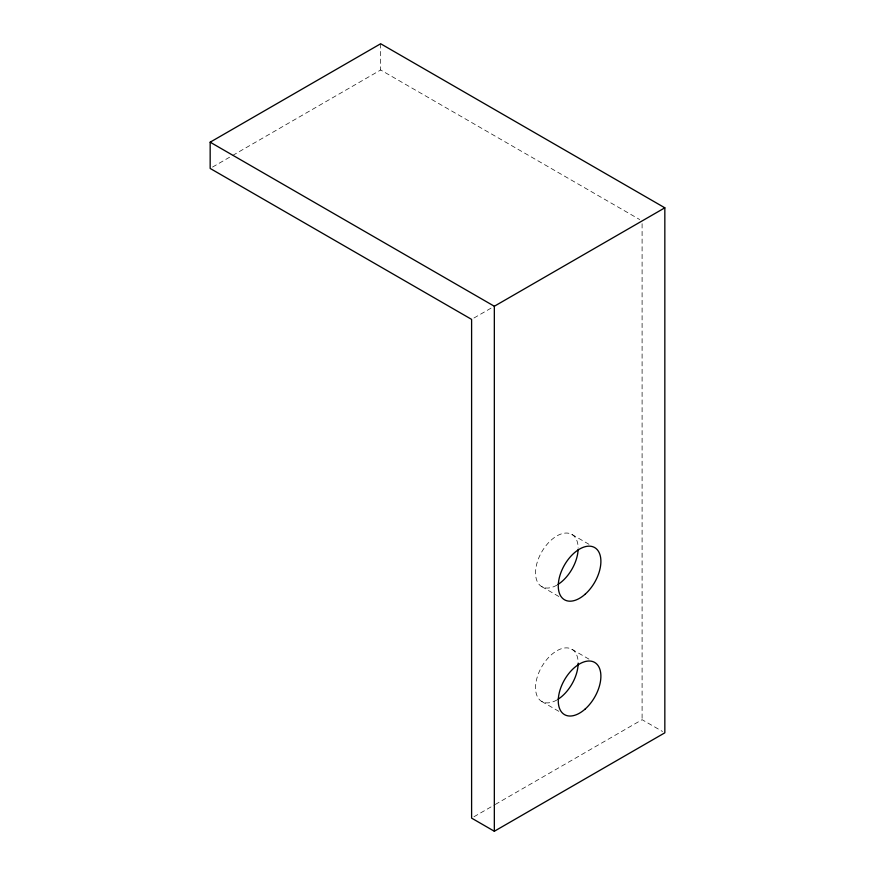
<?xml version="1.0" encoding="UTF-8"?>
<svg xmlns="http://www.w3.org/2000/svg" width="875" height="875" viewBox="0 0 875 875"><rect width="100%" height="100%" fill="white"/><g stroke="black" fill="none" stroke-linecap="round" stroke-linejoin="round"><path stroke-width="0.66" stroke-dasharray="4.38 3.28" d="M212.537 167.07L231.481 156.133M232.662 155.444L380.669 70L639.734 219.57M473.966 318.008L491.728 307.748M473.966 816.758L494.102 805.142M495.283 804.453L642.097 719.688L662.561 731.5M571.922 534.439L590.111 544.939M541.778 586.644L558.83 596.488M571.922 649.294L590.111 659.794M541.778 701.488L558.83 711.331M642.097 223.672L642.097 719.688M380.669 43.75L380.669 70M556.85 700A30.144 17.402 -60 0 1 535.544 688.122A30.144 17.402 -60 0 1 556.106 651.219A30.144 17.402 -60 0 1 578.134 661.817M556.85 585.156A30.144 17.402 -60 0 1 535.533 572.852A30.144 17.402 -60 0 1 556.85 535.938A30.144 17.402 -60 0 1 578.156 548.242"/><path stroke-width="1.31" d="M210.164 142.188L380.669 43.75L664.836 207.812L664.836 732.812L494.331 831.25L471.603 818.125L471.603 319.375L210.164 168.438L210.164 142.188L494.331 306.25L664.836 207.812M494.331 306.25L494.331 831.25M578.156 663.086A30.144 17.402 -60 0 1 557.955 699.322M578.134 549.544A30.144 17.402 -60 0 1 557.955 584.478M585.102 709.1A30.144 17.402 -60 0 0 594.65 662.419A30.144 17.402 -60 0 0 558.994 694.028A30.144 17.402 -60 0 0 585.102 709.1M585.102 594.256A30.144 17.402 -60 0 0 594.65 547.564A30.144 17.402 -60 0 0 558.994 579.184A30.144 17.402 -60 0 0 585.102 594.256"/></g></svg>
